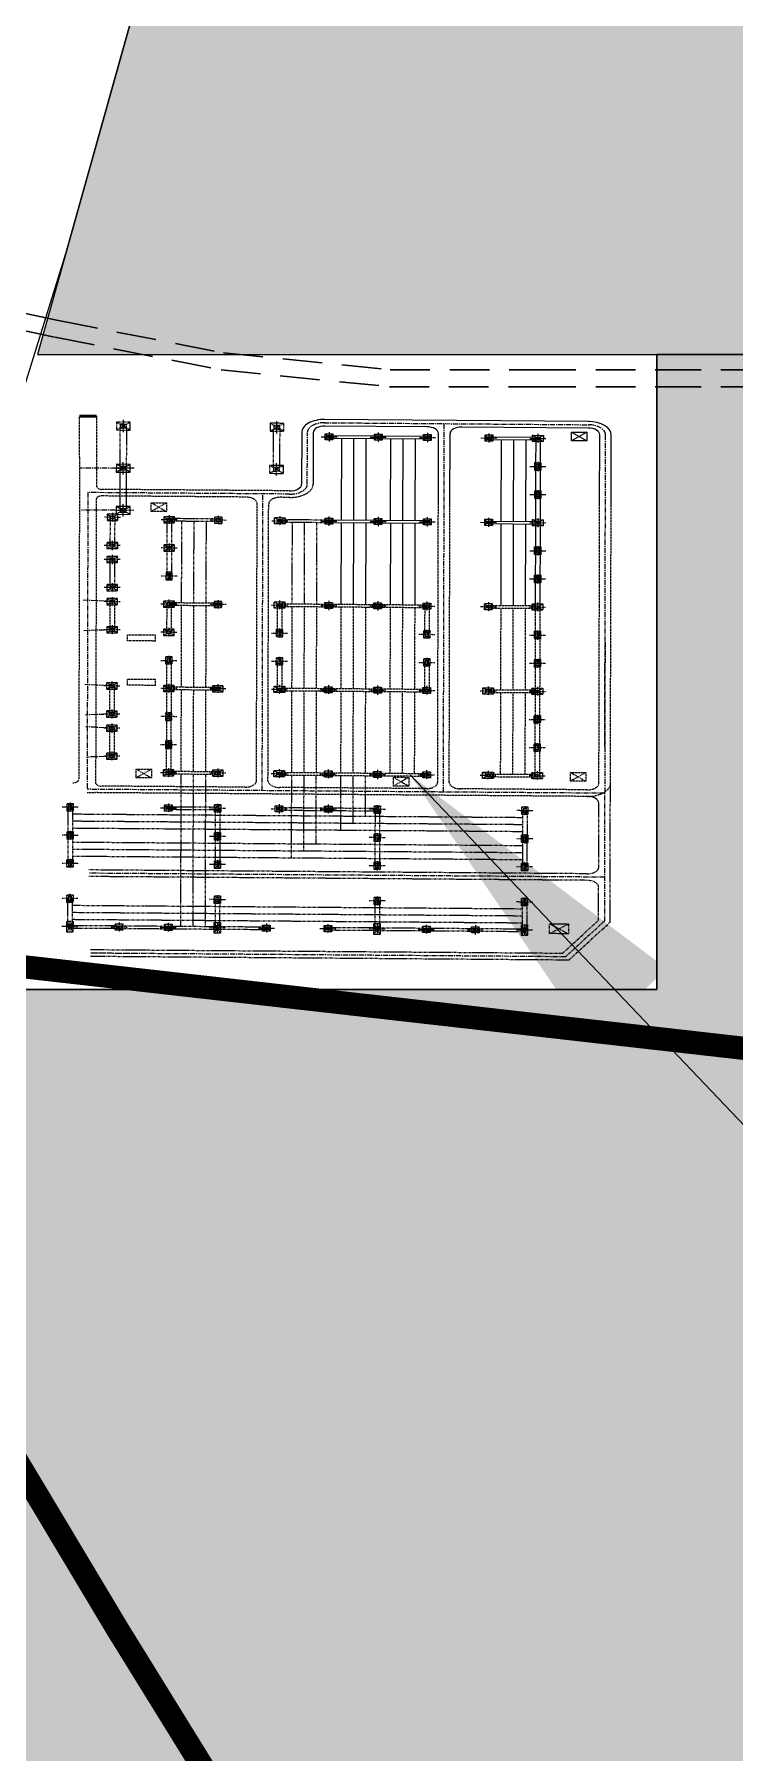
# Model space of a CAD drawing. Header units: feet. Extents: x 199174 to 214517, y 1645895 to 1656921.
# Drawn here: x 205926 to 206147, y 1652509 to 1653051 of the extents above; entities that cross this region are included whole.
import ezdxf

# ---------------------------------------------------------------- set-up
doc = ezdxf.new("R2010")
doc.units = ezdxf.units.FT
doc.header["$MEASUREMENT"] = 0
for name, pattern in [('CENTER', [2, 1.25, -0.25, 0.25, -0.25]), ('DASHED', [0.75, 0.5, -0.25]), ('DASHED2', [0.375, 0.25, -0.125]), ('HIDDEN', [0.375, 0.25, -0.125]), ('PHANTOM2', [1.25, 0.625, -0.125, 0.125, -0.125, 0.125, -0.125])]:
    doc.linetypes.add(name, pattern=pattern)
doc.layers.add('APSPCL LAND', color=7, linetype='Continuous', true_color=0xd7ecd5)
doc.layers.add('Plot 6 to 15', color=7, linetype='Continuous', true_color=0xffffdb)
for name, color, linetype in [('C-ANNO-MATC', 7, 'DASHED'), ('CART TRACK', 30, 'Continuous'), ('E-LAY-DIM', 7, 'Continuous'), ('E-LAY-ROAD', 7, 'Continuous'), ('ROAD', 7, 'Continuous'), ('VILLAGE BOUNDARY', 6, 'Continuous')]:
    doc.layers.add(name, color=color, linetype=linetype)
for name, color, linetype, lineweight in [('E-LAY-CNTRL', 1, 'CENTER', 0), ('E-LAY-EXIST', 8, 'HIDDEN', 0), ('PLOT BOUNDARY', 1, 'Continuous', 50), ('POLLING STATION', 8, 'Continuous', 50)]:
    doc.layers.add(name, color=color, linetype=linetype, lineweight=lineweight)
doc.styles.get("Standard").update_dxf_attribs({"font": 'arial.ttf'})
doc.dimstyles.get("Standard").update_dxf_attribs({"dimtxt": 0.18, "dimasz": 0.18, "dimexe": 0.18, "dimexo": 0.0625, "dimgap": 0.09, "dimtad": 0, "dimtih": 1, "dimtoh": 1, "dimdec": 4, "dimzin": 0, "dimdsep": 46, "dimtxsty": 'Standard', "dimcen": 0.09, "dimadec": 0, "dimazin": 0, "dimtfac": 1, "dimtdec": 4, "dimtofl": 0, "dimtmove": 0, "dimatfit": 3, "dimfxl": 1, "dimtolj": 1, "dimtzin": 0, "dimarcsym": 0})

# ---------------------------------------------------------------- blocks, each defined once
blk = doc.blocks.new('TWR_CTG_p')
for p, q in [((-750, 750), (-1750, 1250)), ((1750, 1250), (750, 750)), ((-750, -750), (-1750, -1250)), ((750, -750), (1750, -1250))]:
    blk.add_line(p, q)
for points in [[(-1750, -1250), (1750, -1250), (1750, 1250), (-1750, 1250)], [(-750, -750), (750, -750), (750, 750), (-750, 750)]]:
    blk.add_lwpolyline(points, close=True)
blk = doc.blocks.new('TWR_CTH_p')
for p, q in [((-750, 750), (-1750, 1250)), ((1750, 1250), (750, 750)), ((-750, -750), (-1750, -1250)), ((750, -750), (1750, -1250))]:
    blk.add_line(p, q)
for points in [[(-1750, -1250), (1750, -1250), (1750, 1250), (-1750, 1250)], [(-750, -750), (750, -750), (750, 750), (-750, 750)]]:
    blk.add_lwpolyline(points, close=True)
blk = doc.blocks.new('TWR_CC_p')
for p, q in [((-750, 750), (-1750, 1250)), ((1750, 1250), (750, 750)), ((-750, -750), (-1750, -1250)), ((750, -750), (1750, -1250))]:
    blk.add_line(p, q)
for points in [[(-1750, -1250), (1750, -1250), (1750, 1250), (-1750, 1250)], [(-750, -750), (750, -750), (750, 750), (-750, 750)]]:
    blk.add_lwpolyline(points, close=True)
blk = doc.blocks.new('TWR_CD_p')
for p, q in [((-750, 750), (-1750, 1750)), ((-100, 100), (-750, 750)), ((750, 750), (100, 100)), ((1750, 1750), (750, 750)), ((-1750, -1750), (-750, -750)), ((-100, -100), (-750, -750)), ((100, -100), (750, -750)), ((750, -750), (1750, -1750))]:
    blk.add_line(p, q)
for points in [[(-1750, -1750), (1750, -1750), (1750, 1750), (-1750, 1750)], [(-750, -750), (750, -750), (750, 750), (-750, 750)], [(-100, -100), (100, -100), (100, 100), (-100, 100)]]:
    blk.add_lwpolyline(points, close=True)
blk = doc.blocks.new('TWR_CTI_p')
for p, q in [((-750, 750), (-1750, 1750)), ((-100, 100), (-750, 750)), ((750, 750), (100, 100)), ((1750, 1750), (750, 750)), ((-1750, -1750), (-750, -750)), ((-100, -100), (-750, -750)), ((100, -100), (750, -750)), ((750, -750), (1750, -1750))]:
    blk.add_line(p, q)
for points in [[(-1750, -1750), (1750, -1750), (1750, 1750), (-1750, 1750)], [(-750, -750), (750, -750), (750, 750), (-750, 750)], [(-100, -100), (100, -100), (100, 100), (-100, 100)]]:
    blk.add_lwpolyline(points, close=True)
blk = doc.blocks.new('TWR_CTE_p')
for p, q in [((-750, 750), (-1750, 1750)), ((1750, 1750), (750, 750)), ((-1750, -1750), (-750, -750)), ((750, -750), (1750, -1750))]:
    blk.add_line(p, q)
for points in [[(-1750, -1750), (1750, -1750), (1750, 1750), (-1750, 1750)], [(-750, -750), (750, -750), (750, 750), (-750, 750)]]:
    blk.add_lwpolyline(points, close=True)
blk = doc.blocks.new('TWR_CTK_p')
for p, q in [((-750, 750), (-1750, 1750)), ((-100, 100), (-750, 750)), ((750, 750), (100, 100)), ((1750, 1750), (750, 750)), ((-1750, -1750), (-750, -750)), ((-100, -100), (-750, -750)), ((100, -100), (750, -750)), ((750, -750), (1750, -1750))]:
    blk.add_line(p, q)
for points in [[(-1750, -1750), (1750, -1750), (1750, 1750), (-1750, 1750)], [(-750, -750), (750, -750), (750, 750), (-750, 750)], [(-100, -100), (100, -100), (100, 100), (-100, 100)]]:
    blk.add_lwpolyline(points, close=True)
blk = doc.blocks.new('TWR_CTD_p')
for p, q in [((-750, 750), (-1750, 1250)), ((1750, 1250), (750, 750)), ((-750, -750), (-1750, -1250)), ((750, -750), (1750, -1250))]:
    blk.add_line(p, q)
for points in [[(-1750, -1250), (1750, -1250), (1750, 1250), (-1750, 1250)], [(-750, -750), (750, -750), (750, 750), (-750, 750)]]:
    blk.add_lwpolyline(points, close=True)
blk = doc.blocks.new('SS')
at = {"color": 8, "lineweight": -2}
blk.add_line((1.26, 98.45, 0.21), (1.31, 95.29, 0.21), dxfattribs=at)
at = {"layer": 'E-LAY-CNTRL', "color": 8}
for p, q in [((-100.9, 91.81), (-100.55, 96.68)), ((-96.29, 91.83), (-96.68, 96.75)), ((-87.07, 91.87), (-86.71, 96.93)), ((-68.64, 91.95), (-69.06, 97.23)), ((-59.42, 91.99), (-59.04, 97.41)), ((-29.46, 90.17), (-29.5, 97.92)), ((-23.56, 58.88, -0.11), (-23.73, 96.76, 0.06)), ((-15.7, 90.23), (-15.73, 98.16)), ((-174.36, 6.29, -0.2), (-174.76, 95.39, -0.06)), ((-148.12, -0.85), (-148.55, 95.85)), ((-120.61, -0.73), (-121.04, 96.33)), ((-110.11, 91.77), (-110.49, 96.51)), ((-120.89, 63.49), (-23.59, 63.93)), ((-20.31, 55.63, 0.06), (-3.27, 55.7, 0.06)), ((-0.04, 52.57, -0.07), (0.18, 2.9, -0.15)), ((-120.74, 29.51), (0.06, 30.05)), ((-71.04, -0.51), (-162.56, -0.91)), ((-105.24, -0.66), (-3.07, -0.21))]:
    blk.add_line(p, q, dxfattribs=at)
for points in [[(-23.73, 96.76), (-121.04, 96.33)], [(-174.72, 86.79), (-174.76, 95.39)], [(-174.72, 86.79), (-174.76, 95.39)]]:
    blk.add_lwpolyline(points, dxfattribs=at)
for centre, start, end in [((-20.3, 58.89, -0.11), 180.254, 270.254), ((-3.31, 52.43, -0.11), 0.254, 90.254), ((-3.09, 3.06), 270.254, 0.254)]:
    blk.add_arc(centre, 3.27, start, end, dxfattribs=at)
at = {"layer": 'E-LAY-DIM', "color": 8}
for p, q in [((-2.26, 3.32, -0.02), (-5.15, 6.19, -0.02)), ((-2.27, 6.2, -0.02), (-5.14, 3.31, -0.02))]:
    blk.add_line(p, q, dxfattribs=at)
at = {"layer": 'E-LAY-DIM', "color": 8, "elevation": -0.02}
blk.add_lwpolyline([(-2.27, 6.2), (-2.26, 3.32), (-5.14, 3.31), (-5.15, 6.19)], close=True, dxfattribs=at)
at = {"layer": 'E-LAY-EXIST', "color": 8, "linetype": 'PHANTOM2'}
for p, q in [((-166.13, 97.8), (-166.14, 100.79)), ((-156.91, 97.84), (-156.93, 100.83)), ((-145.39, 97.89), (-145.41, 100.88)), ((-136.19, 99.86), (-145.4, 99.82)), ((-136.18, 97.93), (-136.19, 100.92)), ((-126.97, 99.9), (-136.19, 99.86)), ((-126.96, 97.97), (-126.98, 100.97)), ((-164.64, 99.3), (-167.63, 99.29)), ((-166.57, 99.29), (-166.53, 90.08)), ((-166.08, 99.24), (-166.19, 99.35)), ((-166.08, 99.35), (-166.19, 99.24)), ((-156.92, 99.77), (-166.14, 99.73)), ((-156.92, 98.9), (-166.13, 98.86)), ((-165.7, 99.3), (-165.66, 90.08)), ((-163.46, 14.49), (-163.83, 98.87)), ((-161.15, 14.5), (-161.53, 98.88)), ((-158.85, 14.51), (-159.22, 98.89)), ((-155.42, 99.34), (-158.42, 99.33)), ((-143.9, 99.39), (-146.9, 99.38)), ((-136.18, 99), (-145.4, 98.95)), ((-142.72, 14.58), (-143.09, 98.96)), ((-140.42, 14.59), (-140.79, 98.98)), ((-138.11, 14.6), (-138.49, 98.99)), ((-134.69, 99.43), (-137.68, 99.42)), ((-126.97, 99.04), (-136.18, 99)), ((-133.5, 14.62), (-133.88, 99.01)), ((-131.2, 14.63), (-131.57, 99.02)), ((-128.9, 14.64), (-129.27, 99.03)), ((-125.47, 99.48), (-128.47, 99.46)), ((-175.44, 5.69, -0.2), (-175.84, 95.37, -0.07)), ((-173.28, 6.9, -0.2), (-173.68, 95.41, -0.07)), ((-149.22, 2.41, -0.21), (-149.63, 95.83, -0.07)), ((-147.06, 2.42, -0.21), (-147.47, 95.87, -0.07)), ((-54.81, 90.52), (-54.82, 93.51)), ((-45.59, 90.56), (-45.61, 93.55)), ((-40.99, 90.58), (-41, 93.57)), ((-31.77, 90.62), (-31.78, 93.61)), ((-166.1, 91.58), (-166.09, 88.58)), ((-53.32, 92.02), (-56.31, 92.01)), ((-45.6, 92.49), (-54.82, 92.44)), ((-45.6, 91.62), (-54.81, 91.58)), ((-44.1, 92.06), (-47.1, 92.05)), ((-31.78, 92.55), (-40.99, 92.51)), ((-31.77, 91.68), (-40.99, 91.64)), ((-30.28, 92.12), (-33.27, 92.11)), ((-164.6, 90.09), (-167.59, 90.07)), ((-166.53, 90.08), (-166.49, 80.86)), ((-165.66, 90.08), (-165.62, 80.86)), ((-164.56, 80.87), (-167.55, 80.86)), ((-166.49, 80.86), (-166.45, 71.65)), ((-166.06, 82.36), (-166.05, 79.37)), ((-165.62, 80.86), (-165.58, 71.65)), ((-125.39, 81.04), (-128.38, 81.03)), ((-127.32, 81.03), (-127.28, 71.82)), ((-126.89, 82.53), (-126.88, 79.54)), ((-126.45, 81.04), (-126.41, 71.82)), ((-49.36, 81.38), (-52.35, 81.37)), ((-50.85, 79.88), (-50.86, 82.87)), ((-41.64, 81.85), (-50.86, 81.81)), ((-41.64, 80.98), (-50.85, 80.94)), ((-40.14, 81.42), (-43.14, 81.41)), ((-41.63, 79.92), (-41.65, 82.91)), ((-32.43, 81.89), (-41.64, 81.85)), ((-32.42, 81.02), (-41.64, 80.98)), ((-30.93, 81.46), (-33.92, 81.45)), ((-32.81, 72.24), (-32.86, 81.45)), ((-32.42, 79.96), (-32.43, 82.95)), ((-31.95, 72.24), (-31.99, 81.46)), ((-115.79, 78.78), (-165.61, 78.56)), ((-32.85, 79.15), (-59.63, 79.03)), ((-115.78, 76.48), (-165.6, 76.26)), ((-115.77, 74.17), (-165.59, 73.95)), ((-32.84, 76.85), (-59.62, 76.73)), ((-32.83, 74.54), (-59.61, 74.42)), ((-164.52, 71.65), (-167.51, 71.64)), ((-166.45, 71.65), (-166.4, 62.43)), ((-165.96, 71.59), (-166.07, 71.7)), ((-165.96, 71.7), (-166.07, 71.59)), ((-166.01, 70.15), (-166.02, 73.14)), ((-156.8, 72.12), (-166.02, 72.08)), ((-156.8, 71.26), (-166.01, 71.22)), ((-165.58, 71.65), (-165.54, 62.43)), ((-155.3, 71.69), (-158.29, 71.68)), ((-156.79, 70.19), (-156.8, 73.18)), ((-143.78, 71.75), (-146.77, 71.73)), ((-145.27, 70.24), (-145.28, 73.24)), ((-136.06, 72.21), (-145.28, 72.17)), ((-136.06, 71.35), (-145.28, 71.31)), ((-134.56, 71.79), (-137.56, 71.77)), ((-136.06, 70.28), (-136.07, 73.28)), ((-126.85, 72.25), (-136.06, 72.21)), ((-126.84, 71.39), (-136.06, 71.35)), ((-125.35, 71.83), (-128.34, 71.81)), ((-126.84, 70.32), (-126.85, 73.32)), ((-30.89, 72.25), (-33.88, 72.23)), ((-32.38, 70.74), (-32.39, 73.74)), ((-164.48, 62.44), (-167.47, 62.42)), ((-165.98, 63.93), (-165.97, 60.93)), ((-126.8, 61.8), (-126.79, 58.8)), ((-32.34, 62.22), (-32.33, 59.22)), ((-115.7, 58.05), (-142.91, 57.93)), ((-125.3, 60.31), (-128.29, 60.29)), ((-127.23, 60.3), (-127.19, 51.08)), ((-126.36, 60.3), (-126.32, 51.09)), ((-32.75, 58.41), (-59.54, 58.29)), ((-30.83, 60.73), (-33.83, 60.71)), ((-32.76, 60.72), (-32.72, 51.5)), ((-31.9, 60.72), (-31.86, 51.51)), ((-115.69, 55.74), (-140.6, 55.63)), ((-32.74, 56.11), (-59.53, 55.99)), ((-165.93, 52.41), (-165.91, 49.41)), ((-115.68, 53.44), (-138.28, 53.34)), ((-126.76, 52.58), (-126.75, 49.59)), ((-32.73, 53.81), (-59.52, 53.69)), ((-164.42, 50.92), (-167.42, 50.9)), ((-166.35, 50.91), (-166.31, 41.69)), ((-165.49, 50.91), (-165.45, 41.7)), ((-115.66, 48.83), (-133.66, 48.75)), ((-125.26, 51.09), (-128.25, 51.08)), ((-127.19, 51.08), (-127.15, 41.87)), ((-126.32, 51.09), (-126.28, 41.87)), ((-115.65, 46.53), (-131.34, 46.46)), ((-165.87, 40.2), (-165.89, 43.19)), ((-156.67, 42.17), (-165.88, 42.13)), ((-156.66, 40.24), (-156.67, 43.23)), ((-145.14, 40.29), (-145.15, 43.28)), ((-135.93, 42.26), (-145.15, 42.22)), ((-135.92, 40.33), (-135.94, 43.33)), ((-126.72, 42.3), (-135.93, 42.26)), ((-115.64, 44.22), (-129.03, 44.16)), ((-125.22, 41.88), (-128.21, 41.86)), ((-126.71, 40.37), (-126.72, 43.37)), ((-164.38, 41.7), (-167.38, 41.69)), ((-166.31, 41.69), (-166.27, 32.48)), ((-165.82, 41.64), (-165.94, 41.75)), ((-165.82, 41.75), (-165.94, 41.64)), ((-156.66, 41.3), (-165.88, 41.26)), ((-165.45, 41.7), (-165.41, 32.48)), ((-155.17, 41.74), (-158.16, 41.73)), ((-143.65, 41.79), (-146.64, 41.78)), ((-135.93, 41.4), (-145.14, 41.36)), ((-134.43, 41.83), (-137.43, 41.82)), ((-126.71, 41.44), (-135.93, 41.4)), ((-164.34, 32.49), (-167.34, 32.47)), ((-166.27, 32.48), (-166.23, 23.26)), ((-165.85, 33.98), (-165.83, 30.98)), ((-165.41, 32.48), (-165.37, 23.27)), ((-164.3, 23.27), (-167.3, 23.26)), ((-166.23, 23.26), (-166.19, 14.05)), ((-165.81, 24.76), (-165.79, 21.77)), ((-165.37, 23.27), (-165.33, 14.05)), ((-164.26, 14.05), (-167.26, 14.04)), ((-165.7, 14.11), (-165.82, 13.99)), ((-165.7, 13.99), (-165.82, 14.1)), ((-165.75, 12.55), (-165.76, 15.54)), ((-156.54, 14.52), (-165.76, 14.48)), ((-156.54, 13.66), (-165.76, 13.62)), ((-155.05, 14.1), (-158.04, 14.08)), ((-156.54, 12.59), (-156.55, 15.59)), ((-143.53, 14.15), (-146.52, 14.13)), ((-145.02, 12.64), (-145.03, 15.64)), ((-135.81, 14.61), (-145.02, 14.57)), ((-135.8, 13.75), (-145.02, 13.71)), ((-134.31, 14.19), (-137.3, 14.17)), ((-135.8, 12.68), (-135.81, 15.68)), ((-126.59, 14.65), (-135.81, 14.61)), ((-126.59, 13.79), (-135.8, 13.75)), ((-125.09, 14.23), (-128.09, 14.21)), ((-126.58, 12.72), (-126.6, 15.72)), ((-173.28, 6.9, 0.1), (-162.26, 0.17, 0.08)), ((-166.81, 9.35), (-163.59, 5.81)), ((-163.6, 9.36), (-166.79, 5.79)), ((-175.44, 5.69, 0.18), (-162.86, -1.99, 0.16)), ((-162.56, -0.91), (-174.36, 6.29)), ((-162.26, 0.17, 0.09), (-151.37, 0.22, 0.08)), ((-144.89, 0.24, 0.07), (-123.85, 0.34, 0.05)), ((-162.86, -1.99, 0.17), (-117.66, -1.78, 0.11))]:
    blk.add_line(p, q, dxfattribs=at)
at = {"layer": 'E-LAY-EXIST', "color": 8}
for p, q in [((-12.15, 98.39, 0.04), (-117.88, 97.92, 0.04)), ((-12.15, 98.39, 0.04), (1.26, 98.45, 0.04)), ((-122.12, 96.31, 0.04), (-122.11, 94.74, 0.04)), ((-121.7, 2.54, -0.21), (-122.11, 94.74, -0.21)), ((-119.83, 66.77, 0.04), (-119.94, 93.67, -0.21)), ((-25.89, 95.16, 0.45), (-118.87, 94.75, 0.03)), ((-68.63, 90.45), (-68.65, 93.45)), ((-59.42, 90.49), (-59.43, 93.49)), ((-24.68, 67.08, -0.09), (-24.8, 94.09, 0.02)), ((-22.48, 58.89, -0.02), (-22.64, 94.1, 0.03)), ((-11.82, 95.23, 0.52), (-21.57, 95.18, 0.47)), ((1.31, 95.29, -0.09), (-12.13, 95.23, -0.15)), ((-108.61, 91.77), (-111.61, 91.76)), ((-110.11, 90.27), (-110.12, 93.26)), ((-100.9, 92.24), (-110.11, 92.2)), ((-100.89, 91.38), (-110.11, 91.34)), ((-99.4, 91.81), (-102.39, 91.8)), ((-100.89, 90.31), (-100.9, 93.3)), ((-94.79, 91.83), (-97.78, 91.82)), ((-96.28, 90.33), (-96.29, 93.33)), ((-87.07, 92.3), (-96.29, 92.26)), ((-87.07, 91.44), (-96.29, 91.4)), ((-85.57, 91.88), (-88.57, 91.86)), ((-87.07, 90.37), (-87.08, 93.37)), ((-67.14, 91.96), (-70.14, 91.94)), ((-59.43, 92.42), (-68.64, 92.38)), ((-59.42, 91.56), (-68.64, 91.52)), ((-57.93, 92), (-60.92, 91.99)), ((-39.5, 92.08), (-42.49, 92.07)), ((-114.23, 84.29), (-117.12, 87.16)), ((-114.24, 87.17), (-117.11, 84.28)), ((-26.84, 81.98, -0.02), (-29.73, 84.85, -0.02)), ((-26.85, 84.86, -0.02), (-29.72, 81.97, -0.02)), ((-113.87, 81.09), (-116.86, 81.08)), ((-115.76, 71.87), (-115.8, 81.09)), ((-115.36, 79.59), (-115.37, 82.58)), ((-106.15, 81.56), (-115.37, 81.52)), ((-106.15, 80.7), (-115.36, 80.66)), ((-114.89, 71.87), (-114.93, 81.09)), ((-104.65, 81.14), (-107.65, 81.12)), ((-106.14, 79.63), (-106.16, 82.63)), ((-96.94, 81.6), (-106.15, 81.56)), ((-96.93, 80.74), (-106.15, 80.7)), ((-95.44, 81.18), (-98.43, 81.16)), ((-96.93, 79.67), (-96.94, 82.67)), ((-87.72, 81.64), (-96.94, 81.6)), ((-87.72, 80.78), (-96.93, 80.74)), ((-86.22, 81.22), (-89.22, 81.2)), ((-88.11, 71.99), (-88.15, 81.21)), ((-87.71, 79.71), (-87.73, 82.71)), ((-78.51, 81.68), (-87.72, 81.64)), ((-78.5, 80.82), (-87.72, 80.78)), ((-87.25, 72), (-87.29, 81.21)), ((-77.01, 81.26), (-80, 81.24)), ((-78.51, 82.75), (-78.5, 79.75)), ((-67.79, 81.3), (-70.78, 81.29)), ((-69.28, 79.79), (-69.29, 82.79)), ((-60.07, 81.76), (-69.29, 81.72)), ((-60.07, 80.9), (-69.29, 80.86)), ((-58.57, 81.34), (-61.57, 81.33)), ((-60.46, 72.11), (-60.5, 81.33)), ((-60.06, 79.84), (-60.08, 82.83)), ((-59.6, 72.12), (-59.64, 81.33)), ((-88.14, 78.9), (-114.92, 78.79)), ((-60.49, 79.03), (-87.28, 78.91)), ((-88.13, 76.6), (-114.91, 76.48)), ((-88.12, 74.3), (-114.9, 74.18)), ((-60.48, 76.72), (-87.27, 76.6)), ((-60.47, 74.42), (-87.26, 74.3)), ((-113.83, 71.88), (-116.82, 71.87)), ((-115.32, 70.37), (-115.33, 73.37)), ((-86.18, 72), (-89.18, 71.99)), ((-87.67, 70.5), (-87.68, 73.49)), ((-58.53, 72.12), (-61.53, 72.11)), ((-60.02, 70.62), (-60.04, 73.61)), ((-117.73, 64.59, 0.09), (-26.86, 64.99, -0.16)), ((-117.62, 62.43, 0.04), (-26.82, 62.83, -0.05)), ((-115.28, 61.85), (-115.27, 58.85)), ((-87.63, 61.97), (-87.62, 58.98)), ((-78.42, 62.01), (-78.4, 59.02)), ((-69.2, 62.05), (-69.19, 59.06)), ((-59.99, 62.09), (-59.97, 59.1)), ((-119.67, 32.79, 0.04), (-119.8, 60.23, 0.04)), ((-113.78, 60.36), (-116.77, 60.35)), ((-115.71, 60.35), (-115.67, 51.13)), ((-114.84, 60.35), (-114.8, 51.14)), ((-88.05, 58.17), (-114.83, 58.05)), ((-86.13, 60.48), (-89.12, 60.47)), ((-88.06, 60.47), (-88.02, 51.26)), ((-78.41, 60.95), (-87.63, 60.91)), ((-78.41, 60.08), (-87.63, 60.04)), ((-87.2, 60.48), (-87.15, 51.26)), ((-60.4, 58.29), (-87.18, 58.17)), ((-76.91, 60.52), (-79.91, 60.51)), ((-67.7, 60.56), (-70.69, 60.55)), ((-59.98, 61.03), (-69.2, 60.99)), ((-59.98, 60.16), (-69.19, 60.12)), ((-58.48, 60.6), (-61.48, 60.59)), ((-60.41, 60.6), (-60.37, 51.38)), ((-59.55, 60.6), (-59.51, 51.38)), ((-24.64, 58.87, -0.11), (-24.65, 60.69, -0.11)), ((-88.04, 55.86), (-114.82, 55.75)), ((-60.39, 55.99), (-87.17, 55.87)), ((-115.24, 52.63), (-115.23, 49.64)), ((-88.03, 53.56), (-114.81, 53.44)), ((-87.59, 52.76), (-87.58, 49.76)), ((-60.38, 53.68), (-87.16, 53.56)), ((-59.95, 52.88), (-59.93, 49.88)), ((-113.74, 51.14), (-116.73, 51.13)), ((-115.67, 51.13), (-115.63, 41.92)), ((-114.8, 51.14), (-114.76, 41.92)), ((-88.01, 48.95), (-114.79, 48.83)), ((-86.09, 51.27), (-89.08, 51.25)), ((-88.02, 51.26), (-87.98, 42.04)), ((-87.15, 51.26), (-87.11, 42.04)), ((-60.36, 49.08), (-87.14, 48.96)), ((-58.44, 51.39), (-61.44, 51.37)), ((-60.37, 51.38), (-60.33, 42.16)), ((-59.51, 51.38), (-59.47, 42.17)), ((-88, 46.65), (-114.78, 46.53)), ((-60.35, 46.77), (-87.13, 46.65)), ((-113.7, 41.93), (-116.69, 41.91)), ((-115.63, 41.92), (-115.58, 32.7)), ((-115.2, 43.42), (-115.19, 40.42)), ((-87.99, 44.34), (-114.77, 44.23)), ((-114.76, 41.92), (-114.72, 32.71)), ((-86.05, 42.05), (-89.04, 42.04)), ((-87.98, 42.04), (-87.94, 32.82)), ((-87.55, 43.54), (-87.54, 40.55)), ((-60.34, 44.47), (-87.12, 44.35)), ((-87.11, 42.04), (-87.07, 32.83)), ((-58.4, 42.17), (-61.39, 42.16)), ((-60.33, 42.16), (-60.29, 32.95)), ((-59.9, 43.66), (-59.89, 40.67)), ((-59.47, 42.17), (-59.42, 32.95)), ((-116.05, 36.03), (-118.94, 38.89)), ((-116.06, 38.91), (-118.93, 36.01)), ((-87.97, 39.74), (-114.75, 39.62)), ((-60.32, 39.86), (-87.1, 39.74)), ((-87.96, 37.43), (-114.74, 37.31)), ((-60.31, 37.56), (-87.09, 37.44)), ((-113.66, 32.71), (-116.65, 32.7)), ((-115.16, 34.2), (-115.15, 31.21)), ((-87.95, 35.13), (-114.73, 35.01)), ((-86.01, 32.83), (-89, 32.82)), ((-87.51, 34.32), (-87.5, 31.33)), ((-78.29, 33.3), (-87.51, 33.26)), ((-78.29, 32.44), (-87.5, 32.39)), ((-60.3, 35.25), (-87.08, 35.13)), ((-76.79, 32.87), (-79.79, 32.86)), ((-78.3, 34.36), (-78.28, 31.37)), ((-67.58, 32.92), (-70.57, 32.9)), ((-69.08, 34.41), (-69.07, 31.41)), ((-59.86, 33.38), (-69.07, 33.34)), ((-59.85, 32.52), (-69.07, 32.48)), ((-58.36, 32.96), (-61.35, 32.94)), ((-59.86, 34.45), (-59.85, 31.45)), ((-4.57, 34.69), (-4.55, 31.7)), ((-117.48, 30.61, 0.04), (-26.71, 31.01, -0.16)), ((-119.54, 2.55, -0.21), (-119.63, 26.52, 0.04)), ((-117.64, 28.44, 0.04), (-26.7, 28.85, -0.16)), ((-115.11, 22.68), (-115.09, 19.69)), ((-87.46, 22.8), (-87.45, 19.81)), ((-59.81, 22.93), (-59.8, 19.93)), ((-113.6, 21.19), (-116.6, 21.18)), ((-115.53, 21.18), (-115.49, 11.97)), ((-114.67, 21.19), (-114.63, 11.97)), ((-85.96, 21.31), (-88.95, 21.3)), ((-87.89, 21.3), (-87.84, 12.09)), ((-87.02, 21.31), (-86.98, 12.09)), ((-58.31, 21.44), (-61.3, 21.42)), ((-60.24, 21.43), (-60.2, 12.21)), ((-59.37, 21.43), (-59.33, 12.22)), ((-87.88, 19), (-114.66, 18.88)), ((-87.87, 16.7), (-114.65, 16.58)), ((-60.23, 19.12), (-87.01, 19)), ((-60.22, 16.82), (-87, 16.7)), ((-115.07, 13.47), (-115.05, 10.47)), ((-87.85, 14.39), (-114.64, 14.27)), ((-105.85, 13.51), (-105.84, 10.51)), ((-96.64, 13.55), (-96.62, 10.55)), ((-87.42, 13.59), (-87.41, 10.59)), ((-60.21, 14.52), (-86.99, 14.4)), ((-78.2, 13.63), (-78.19, 10.63)), ((-68.99, 13.67), (-68.97, 10.68)), ((-59.77, 13.71), (-59.76, 10.72)), ((-113.56, 11.97), (-116.56, 11.96)), ((-105.85, 12.44), (-115.06, 12.4)), ((-105.84, 11.58), (-115.06, 11.54)), ((-104.35, 12.02), (-107.34, 12)), ((-96.63, 12.48), (-105.85, 12.44)), ((-96.63, 11.62), (-105.84, 11.58)), ((-95.13, 12.06), (-98.13, 12.04)), ((-87.41, 12.52), (-96.63, 12.48)), ((-87.41, 11.66), (-96.63, 11.62)), ((-85.92, 12.1), (-88.91, 12.08)), ((-78.2, 12.56), (-87.41, 12.52)), ((-78.19, 11.7), (-87.41, 11.66)), ((-76.7, 12.14), (-79.69, 12.13)), ((-68.98, 12.6), (-78.2, 12.56)), ((-68.98, 11.74), (-78.19, 11.7)), ((-67.48, 12.18), (-70.48, 12.17)), ((-59.77, 12.65), (-68.98, 12.6)), ((-59.76, 11.78), (-68.98, 11.74)), ((-58.27, 12.22), (-61.26, 12.21)), ((-113.87, 2.83), (-116.76, 5.7)), ((-113.88, 5.71), (-116.75, 2.82)), ((-117.37, 0.37, 0.04), (-26.58, 0.77)), ((-117.66, -1.78, 0.11), (-26.57, -1.39))]:
    blk.add_line(p, q, dxfattribs=at)
for points in [[(-29.41, 90.17), (-29.52, 90.17), (-29.52, 90.05), (-29.41, 90.05)], [(-114.24, 87.17), (-114.23, 84.29), (-117.11, 84.28), (-117.12, 87.16)], [(-84.76, 88.98), (-84.73, 83.79), (-86.75, 83.79), (-86.77, 88.97)], [(-70.2, 89.04), (-70.18, 83.86), (-72.19, 83.85), (-72.22, 89.03)], [(-1.63, 61.49), (-1.75, 61.49), (-1.75, 61.37), (-1.63, 61.37)], [(-116.06, 38.91), (-116.05, 36.03), (-118.93, 36.01), (-118.94, 38.89)], [(-113.88, 5.71), (-113.87, 2.83), (-116.75, 2.82), (-116.76, 5.7)]]:
    blk.add_lwpolyline(points, close=True, dxfattribs=at)
at = {"layer": 'E-LAY-EXIST', "color": 8, "linetype": 'PHANTOM2'}
for points in [[(-2.39, 90.8), (-2.39, 89.65), (-15.06, 89.6), (-15.07, 90.75)], [(-0.53, 91.53), (-3.12, 91.52), (-3.11, 88.93), (-0.51, 88.94)], [(-1.24, 90.81), (-2.39, 90.8), (-2.39, 89.65), (-1.24, 89.66)], [(-1.76, 90.29), (-1.87, 90.29), (-1.87, 90.17), (-1.76, 90.17)], [(-2.27, 62.06), (-2.26, 60.91), (-14.93, 60.85), (-14.94, 62.01)], [(-0.4, 62.73), (-2.99, 62.72), (-2.98, 60.13), (-0.39, 60.14)], [(-1.11, 62.01), (-2.27, 62), (-2.26, 60.85), (-1.11, 60.86)], [(-163.6, 9.36), (-163.59, 5.81), (-166.79, 5.79), (-166.81, 9.35)]]:
    blk.add_lwpolyline(points, close=True, dxfattribs=at)
for points in [[(-3.84, 90.22), (0.21, 90.24)], [(-0.51, 88.94), (-3.12, 91.52)], [(-3.11, 88.93), (-0.53, 91.53)], [(-3.72, 61.42), (0.34, 61.44)], [(-0.39, 60.14), (-2.99, 62.72)], [(-2.98, 60.13), (-0.4, 62.73)]]:
    blk.add_lwpolyline(points, dxfattribs=at)
at = {"layer": 'E-LAY-EXIST', "color": 8}
for points, elevation in [([(-26.85, 84.86), (-26.84, 81.98), (-29.72, 81.97), (-29.73, 84.85)], -0.02), ([(-15.45, 61.49), (-15.57, 61.49), (-15.57, 61.37), (-15.45, 61.37)], -0.21)]:
    blk.add_lwpolyline(points, close=True, dxfattribs=dict(at, elevation=elevation))
at = {"layer": 'E-LAY-EXIST', "color": 8, "linetype": 'PHANTOM2', "elevation": -0.21}
for points in [[(-17.54, 61.42), (-13.48, 61.44)], [(-14.21, 60.14), (-16.81, 62.72)], [(-16.8, 60.13), (-14.22, 62.73)]]:
    blk.add_lwpolyline(points, dxfattribs=at)
for points in [[(-14.22, 62.73), (-16.81, 62.72), (-16.8, 60.13), (-14.21, 60.14)], [(-14.94, 62.01), (-16.09, 62), (-16.09, 60.85), (-14.93, 60.85)]]:
    blk.add_lwpolyline(points, close=True, dxfattribs=at)
at = {"layer": 'E-LAY-EXIST', "color": 8}
for centre, radius, start, end in [((-117.88, 99, 0.04), 1.08, 180.254, 270.254), ((-118.86, 93.67, 0.04), 1.08, 90.254, 180.254), ((-25.88, 94.08, 0.04), 1.08, 0.254, 90.254), ((-21.56, 94.1, 0.04), 1.08, 90.254, 180.254), ((-117.64, 66.78, 0.04), 2.19, 180.254, 270.254), ((-26.87, 67.18, -0.16), 2.19, 270.254, 0.254), ((-117.61, 60.24, 0.04), 2.19, 90.254, 180.254), ((-26.84, 60.64, -0.16), 2.19, 0.254, 90.254), ((-20.3, 58.89, -0.11), 4.35, 180.254, 270.254), ((-117.49, 32.79, 0.04), 2.19, 180.254, 270.254), ((-117.46, 26.26, 0.04), 2.19, 90.254, 180.254), ((-117.35, 2.55, -0.21), 4.35, 180.254, 270.254), ((-117.35, 2.55, -0.21), 2.19, 180.254, 270.254)]:
    blk.add_arc(centre, radius, start, end, dxfattribs=at)
at = {"layer": 'E-LAY-EXIST', "color": 8, "linetype": 'PHANTOM2'}
for centre, start, end in [((-151.41, 2.4, -0.21), 270.254, 0.254), ((-144.87, 2.43, -0.21), 180.254, 270.254)]:
    blk.add_arc(centre, 2.19, start, end, dxfattribs=at)
at = {"layer": 'E-LAY-ROAD', "color": 8, "ltscale": 2500}
for p, q in [((-3.33, 56.78, -0.11), (-20.29, 56.71, -0.11)), ((-32.3, 53), (-32.28, 50.01)), ((-3.32, 54.62, -0.11), (-20.28, 54.55, -0.11)), ((-3.15, 51.63), (-6.14, 51.62)), ((-5.08, 51.62), (-5.03, 42.41)), ((-4.65, 53.12), (-4.64, 50.13)), ((-4.21, 51.63), (-4.17, 42.41)), ((-1.03, 33.31, -0.2), (-1.12, 52.44, -0.11)), ((-32.71, 49.2), (-59.5, 49.08)), ((-30.79, 51.51), (-33.79, 51.5)), ((-32.72, 51.5), (-32.68, 42.29)), ((-31.86, 51.51), (-31.82, 42.29)), ((-5.06, 49.32), (-31.85, 49.2)), ((-32.7, 46.89), (-59.49, 46.78)), ((-5.05, 47.02), (-31.84, 46.9)), ((-32.69, 44.59), (-59.48, 44.47)), ((-30.75, 42.29), (-33.75, 42.28)), ((-32.68, 42.29), (-32.64, 33.07)), ((-32.26, 43.78), (-32.24, 40.79)), ((-5.04, 44.71), (-31.83, 44.59)), ((-31.82, 42.29), (-31.78, 33.07)), ((-3.11, 42.42), (-6.1, 42.4)), ((-5.03, 42.41), (-4.99, 33.19)), ((-4.61, 43.91), (-4.6, 40.91)), ((-4.17, 42.41), (-4.13, 33.2)), ((-32.67, 39.98), (-59.46, 39.86)), ((-5.02, 40.1), (-31.81, 39.99)), ((-32.66, 37.68), (-59.45, 37.56)), ((-5.01, 37.8), (-31.8, 37.68)), ((-5, 35.5), (-31.79, 35.38)), ((-32.65, 35.37), (-59.44, 35.26)), ((-30.71, 33.08), (-33.71, 33.07)), ((-32.22, 34.57), (-32.2, 31.57)), ((-3.06, 33.2), (-6.06, 33.19)), ((-26.71, 31.01, -0.16), (-3.21, 31.11, -0.16)), ((-26.7, 28.85, -0.16), (-3.2, 28.95, -0.16)), ((-0.9, 2.95, -0.34), (-1.01, 26.77, -0.23)), ((-32.16, 23.05), (-32.15, 20.05)), ((-4.52, 23.17), (-4.5, 20.18)), ((-30.66, 21.56), (-33.66, 21.55)), ((-32.59, 21.55), (-32.55, 12.33)), ((-31.73, 21.55), (-31.69, 12.34)), ((-4.93, 19.37), (-31.72, 19.25)), ((-3.01, 21.68), (-6.01, 21.67)), ((-4.94, 21.67), (-4.9, 12.46)), ((-4.08, 21.68), (-4.04, 12.46)), ((-32.58, 19.25), (-59.36, 19.13)), ((-32.57, 16.94), (-59.35, 16.82)), ((-4.92, 17.06), (-31.71, 16.95)), ((-32.56, 14.64), (-59.34, 14.52)), ((-50.56, 13.75), (-50.54, 10.76)), ((-41.34, 13.79), (-41.33, 10.8)), ((-32.12, 13.83), (-32.11, 10.84)), ((-4.91, 14.76), (-31.7, 14.64)), ((-22.91, 13.87), (-22.89, 10.88)), ((-13.69, 13.91), (-13.68, 10.92)), ((-4.47, 12.89), (-13.69, 12.85)), ((-4.48, 13.96), (-4.46, 10.96)), ((-50.55, 12.69), (-59.77, 12.65)), ((-50.55, 11.82), (-59.76, 11.78)), ((-49.05, 12.26), (-52.05, 12.25)), ((-41.34, 12.73), (-50.55, 12.69)), ((-41.33, 11.86), (-50.55, 11.82)), ((-39.84, 12.3), (-42.83, 12.29)), ((-32.12, 12.77), (-41.34, 12.73)), ((-32.12, 11.9), (-41.33, 11.86)), ((-30.62, 12.34), (-33.61, 12.33)), ((-22.9, 12.81), (-32.12, 12.77)), ((-22.9, 11.94), (-32.12, 11.9)), ((-21.4, 12.38), (-24.4, 12.37)), ((-13.69, 12.85), (-22.9, 12.81)), ((-13.69, 12.85), (-22.9, 12.81)), ((-13.68, 11.99), (-22.9, 11.94)), ((-13.68, 11.99), (-22.9, 11.94)), ((-12.19, 12.42), (-15.18, 12.41)), ((-4.47, 12.03), (-13.68, 11.99)), ((-2.97, 12.47), (-5.97, 12.45)), ((-26.58, 0.77), (-3.08, 0.87)), ((-26.57, -1.39), (-3.07, -1.29))]:
    blk.add_line(p, q, dxfattribs=at)
at = {"layer": 'E-LAY-ROAD', "color": 8}
blk.add_line((1.26, 2.88, -0.09), (1.04, 52.64, -0.03), dxfattribs=at)
at = {"layer": 'E-LAY-ROAD', "color": 8, "ltscale": 2500}
for points in [[(-28.17, 91.41), (-30.77, 91.4), (-30.75, 88.81), (-28.16, 88.82)], [(-28.89, 90.69), (-30.04, 90.68), (-30.04, 89.53), (-28.89, 89.54)], [(-16.22, 90.74), (-16.21, 89.59), (-28.89, 89.54), (-28.89, 90.69)], [(-14.35, 91.47), (-16.94, 91.46), (-16.93, 88.87), (-14.34, 88.88)], [(-15.07, 90.75), (-16.22, 90.74), (-16.21, 89.59), (-15.06, 89.6)], [(-15.58, 90.23), (-15.7, 90.23), (-15.7, 90.11), (-15.58, 90.11)]]:
    blk.add_lwpolyline(points, close=True, dxfattribs=at)
for points in [[(-28.16, 88.82), (-30.77, 91.4)], [(-30.75, 88.81), (-28.17, 91.41)], [(-29.45, 88.08), (-29.47, 92.14)], [(-17.67, 90.16), (-13.61, 90.18)], [(-14.34, 88.88), (-16.94, 91.46)], [(-16.93, 88.87), (-14.35, 91.47)], [(-15.63, 88.14), (-15.65, 92.2)], [(-31.49, 90.1), (-27.44, 90.12)]]:
    blk.add_lwpolyline(points, dxfattribs=at)
at = {"layer": 'E-LAY-ROAD', "color": 8}
for centre, radius, start, end in [((-20.3, 58.89, -0.05), 2.19, 180.254, 270.254), ((-3.31, 52.43, -0.11), 4.35, 0.254, 90.254), ((-3.31, 52.43, -0.11), 2.19, 0.254, 90.254), ((-3.22, 33.3, -0.16), 2.19, 270.254, 0.254), ((-3.19, 26.76, -0.16), 2.19, 0.254, 90.254), ((-123.89, 2.53, -0.21), 2.19, 270.254, 0.254), ((-3.09, 3.06), 2.19, 270.254, 0.254), ((-3.09, 3.06), 4.35, 270.254, 0.254)]:
    blk.add_arc(centre, radius, start, end, dxfattribs=at)
at = {"layer": 'E-LAY-EXIST', "color": 8, "linetype": 'PHANTOM2'}
for name, p, xscale, yscale, zscale, rotation in [('TWR_CD_p', (-166.14, 99.29), -0.0005759999753015984, 0.0005759999621659517, 0.000576, 270.2539845485064), ('TWR_CC_p', (-156.92, 99.34), -0.0005759999753015984, 0.0005759999621659517, 0.000576, 270.2539845485064), ('TWR_CTG_p', (-145.4, 99.39), -0.0005759999753015984, 0.0005759999621659517, 0.000576, 270.2539845485064), ('TWR_CTH_p', (-136.18, 99.43), -0.0005759999753015984, 0.0005759999621659517, 0.000576, 270.2539845485064), ('TWR_CTG_p', (-126.97, 99.47), -0.0005759999753015984, 0.0005759999621659517, 0.000576, 270.2539845485064), ('TWR_CTH_p', (-166.1, 90.08), -0.0005759999317107883, 0.0005759999621659517, 0.000576, 0.253986015247829), ('TWR_CTE_p', (-54.82, 92.01), 0.0005759999317107883, 0.0005759999317107883, 0.0005759999317107883, 180.2539860152478), ('TWR_CTE_p', (-45.6, 92.05), 0.0005759999317107883, 0.0005759999317107883, 0.0005759999317107883, 180.2539860152478), ('TWR_CTE_p', (-40.99, 92.07), 0.0005759999317107883, 0.0005759999317107883, 0.0005759999317107883, 180.2539860152478), ('TWR_CTE_p', (-31.78, 92.11), 0.0005759999317107883, 0.0005759999317107883, 0.0005759999317107883, 180.2539860152478), ('TWR_CTH_p', (-166.05, 80.86), -0.0005759999317107883, 0.0005759999621659517, 0.000576, 0.253986015247829), ('TWR_CTH_p', (-126.89, 81.04), -0.0005759999317107883, 0.0005759999621659517, 0.000576, 0.253986015247829), ('TWR_CTD_p', (-50.86, 81.37), 0.0005759999753015984, 0.0005759999753015984, 0.0005759999753015984, 90.25398454850634), ('TWR_CTE_p', (-41.64, 81.41), 0.0005759999317107883, 0.0005759999317107883, 0.0005759999317107883, 180.2539860152478), ('TWR_CTE_p', (-32.42, 81.46), 0.0005759999317107883, 0.0005759999317107883, 0.0005759999317107883, 180.2539860152478), ('TWR_CD_p', (-166.01, 71.65), -0.0005759999753015984, 0.0005759999621659517, 0.000576, 270.2539845485064), ('TWR_CC_p', (-156.8, 71.69), -0.0005759999753015984, 0.0005759999621659517, 0.000576, 270.2539845485064), ('TWR_CTG_p', (-145.28, 71.74), -0.0005759999753015984, 0.0005759999621659517, 0.000576, 270.2539845485064), ('TWR_CTH_p', (-136.06, 71.78), -0.0005759999753015984, 0.0005759999621659517, 0.000576, 270.2539845485064), ('TWR_CTG_p', (-126.85, 71.82), -0.0005759999753015984, 0.0005759999621659517, 0.000576, 270.2539845485064), ('TWR_CC_p', (-32.38, 72.24), 0.0005759999317107883, 0.0005759999317107883, 0.0005759999317107883, 180.2539860152478), ('TWR_CTH_p', (-165.97, 62.43), -0.0005759999317107883, 0.0005759999621659517, 0.000576, 0.253986015247829), ('TWR_CTI_p', (-32.33, 60.72), -0.0005759999317107883, 0.0005759999621659517, 0.000576, 0.253986015247829), ('TWR_CTH_p', (-126.79, 60.3), -0.0005759999317107883, 0.0005759999621659517, 0.000576, 0.253986015247829), ('TWR_CTH_p', (-165.92, 50.91), -0.0005759999317107883, 0.0005759999621659517, 0.000576, 0.253986015247829), ('TWR_CTH_p', (-126.75, 51.08), -0.0005759999317107883, 0.0005759999621659517, 0.000576, 0.253986015247829), ('TWR_CD_p', (-165.88, 41.7), -0.0005759999753015984, 0.0005759999621659517, 0.000576, 270.2539845485064), ('TWR_CC_p', (-156.66, 41.74), -0.0005759999753015984, 0.0005759999621659517, 0.000576, 270.2539845485064), ('TWR_CTG_p', (-145.14, 41.79), -0.0005759999753015984, 0.0005759999621659517, 0.000576, 270.2539845485064), ('TWR_CTH_p', (-135.93, 41.83), -0.0005759999753015984, 0.0005759999621659517, 0.000576, 270.2539845485064), ('TWR_CTG_p', (-126.71, 41.87), -0.0005759999753015984, 0.0005759999621659517, 0.000576, 270.2539845485064), ('TWR_CTH_p', (-165.84, 32.48), -0.0005759999317107883, 0.0005759999621659517, 0.000576, 0.253986015247829), ('TWR_CTH_p', (-165.8, 23.26), -0.0005759999317107883, 0.0005759999621659517, 0.000576, 0.253986015247829), ('TWR_CD_p', (-165.76, 14.05), -0.0005759999753015984, 0.0005759999621659517, 0.000576, 270.2539845485064), ('TWR_CC_p', (-156.54, 14.09), -0.0005759999753015984, 0.0005759999621659517, 0.000576, 270.2539845485064), ('TWR_CTG_p', (-145.02, 14.14), -0.0005759999753015984, 0.0005759999621659517, 0.000576, 270.2539845485064), ('TWR_CTH_p', (-135.81, 14.18), -0.0005759999753015984, 0.0005759999621659517, 0.000576, 270.2539845485064), ('TWR_CTG_p', (-126.59, 14.22), -0.0005759999753015984, 0.0005759999621659517, 0.000576, 270.2539845485064)]:
    blk.add_blockref(name, p, dxfattribs=dict(at, xscale=xscale, yscale=yscale, zscale=zscale, rotation=rotation))
at = {"layer": 'E-LAY-EXIST', "color": 8}
for name, p, xscale, yscale, zscale, rotation in [('TWR_CTE_p', (-110.11, 91.77), 0.0005759999317107883, 0.0005759999317107883, 0.0005759999317107883, 180.2539860152478), ('TWR_CTE_p', (-100.9, 91.81), 0.0005759999317107883, 0.0005759999317107883, 0.0005759999317107883, 180.2539860152478), ('TWR_CTE_p', (-96.29, 91.83), 0.0005759999317107883, 0.0005759999317107883, 0.0005759999317107883, 180.2539860152478), ('TWR_CTE_p', (-87.07, 91.87), 0.0005759999317107883, 0.0005759999317107883, 0.0005759999317107883, 180.2539860152478), ('TWR_CTE_p', (-68.64, 91.95), 0.0005759999317107883, 0.0005759999317107883, 0.0005759999317107883, 180.2539860152478), ('TWR_CTE_p', (-59.42, 91.99), 0.0005759999317107883, 0.0005759999317107883, 0.0005759999317107883, 180.2539860152478), ('TWR_CTE_p', (-115.37, 81.09), 0.0005759999317107883, 0.0005759999317107883, 0.0005759999317107883, 180.2539860152478), ('TWR_CTD_p', (-106.15, 81.13), 0.0005759999753015984, 0.0005759999753015984, 0.0005759999753015984, 90.25398454850634), ('TWR_CTD_p', (-96.94, 81.17), 0.0005759999753015984, 0.0005759999753015984, 0.0005759999753015984, 90.25398454850634), ('TWR_CTE_p', (-87.72, 81.21), 0.0005759999317107883, 0.0005759999317107883, 0.0005759999317107883, 180.2539860152478), ('TWR_CTD_p', (-78.5, 81.25), -0.0005759999754306121, 0.0005759999621659517, 0.000576, 90.25398744348959), ('TWR_CTE_p', (-69.29, 81.29), 0.0005759999317107883, 0.0005759999317107883, 0.0005759999317107883, 180.2539860152478), ('TWR_CTE_p', (-60.07, 81.33), 0.0005759999317107883, 0.0005759999317107883, 0.0005759999317107883, 180.2539860152478), ('TWR_CTE_p', (-115.33, 71.87), 0.0005759999317107883, 0.0005759999317107883, 0.0005759999317107883, 180.2539860152478), ('TWR_CTE_p', (-87.68, 71.99), 0.0005759999317107883, 0.0005759999317107883, 0.0005759999317107883, 180.2539860152478), ('TWR_CC_p', (-60.03, 72.12), 0.0005759999317107883, 0.0005759999317107883, 0.0005759999317107883, 180.2539860152478), ('TWR_CTK_p', (-115.27, 60.35), -0.0005759999317107883, 0.0005759999621659517, 0.000576, 0.253986015247829), ('TWR_CTK_p', (-87.63, 60.47), -0.0005759999317107883, 0.0005759999621659517, 0.000576, 0.253986015247829), ('TWR_CTD_p', (-78.41, 60.52), -0.0005759999754306121, 0.0005759999621659517, 0.000576, 90.25398744348959), ('TWR_CTD_p', (-69.2, 60.56), -0.0005759999754306121, 0.0005759999621659517, 0.000576, 90.25398744348959), ('TWR_CTI_p', (-59.98, 60.6), -0.0005759999317107883, 0.0005759999621659517, 0.000576, 0.253986015247829), ('TWR_CTH_p', (-115.23, 51.14), -0.0005759999317107883, 0.0005759999621659517, 0.000576, 0.253986015247829), ('TWR_CTH_p', (-87.59, 51.26), -0.0005759999317107883, 0.0005759999621659517, 0.000576, 0.253986015247829), ('TWR_CTH_p', (-59.94, 51.38), -0.0005759999317107883, 0.0005759999621659517, 0.000576, 0.253986015247829), ('TWR_CTG_p', (-115.19, 41.92), -0.0005759999317107883, 0.0005759999621659517, 0.000576, 0.253986015247829), ('TWR_CTG_p', (-87.55, 42.04), -0.0005759999317107883, 0.0005759999621659517, 0.000576, 0.253986015247829), ('TWR_CTG_p', (-59.9, 42.17), -0.0005759999317107883, 0.0005759999621659517, 0.000576, 0.253986015247829), ('TWR_CTG_p', (-115.15, 32.7), -0.0005759999317107883, 0.0005759999621659517, 0.000576, 0.253986015247829), ('TWR_CTG_p', (-87.5, 32.83), -0.0005759999317107883, 0.0005759999621659517, 0.000576, 0.253986015247829), ('TWR_CTD_p', (-78.29, 32.87), -0.0005759999754306121, 0.0005759999621659517, 0.000576, 90.25398744348959), ('TWR_CTD_p', (-69.07, 32.91), -0.0005759999754306121, 0.0005759999621659517, 0.000576, 90.25398744348959), ('TWR_CTG_p', (-59.86, 32.95), -0.0005759999317107883, 0.0005759999621659517, 0.000576, 0.253986015247829), ('TWR_CTE_p', (-115.1, 21.18), -0.0005759999317107883, 0.0005759999621659517, 0.000576, 0.253986015247829), ('TWR_CTE_p', (-87.45, 21.31), -0.0005759999317107883, 0.0005759999621659517, 0.000576, 0.253986015247829), ('TWR_CC_p', (-59.81, 21.43), -0.0005759999317107883, 0.0005759999621659517, 0.000576, 0.253986015247829), ('TWR_CTE_p', (-115.06, 11.97), -0.0005759999317107883, 0.0005759999621659517, 0.000576, 0.253986015247829), ('TWR_CTD_p', (-105.84, 12.01), -0.0005759999754306121, 0.0005759999621659517, 0.000576, 90.25398744348959), ('TWR_CTD_p', (-96.63, 12.05), -0.0005759999754306121, 0.0005759999621659517, 0.000576, 90.25398744348959), ('TWR_CTE_p', (-87.41, 12.09), -0.0005759999317107883, 0.0005759999621659517, 0.000576, 0.253986015247829), ('TWR_CTD_p', (-78.2, 12.13), -0.0005759999754306121, 0.0005759999621659517, 0.000576, 90.25398744348959), ('TWR_CTD_p', (-68.98, 12.17), -0.0005759999754306121, 0.0005759999621659517, 0.000576, 90.25398744348959), ('TWR_CTE_p', (-59.76, 12.21), -0.0005759999317107883, 0.0005759999621659517, 0.000576, 0.253986015247829)]:
    blk.add_blockref(name, p, dxfattribs=dict(at, xscale=xscale, yscale=yscale, zscale=zscale, rotation=rotation))
at = {"layer": 'E-LAY-ROAD', "color": 8, "ltscale": 2500, "yscale": 0.0005759999621659517, "zscale": 0.000576}
for name, p, xscale, rotation in [('TWR_CTH_p', (-32.29, 51.5), -0.0005759999317107883, 0.253986015247829), ('TWR_CTH_p', (-4.64, 51.63), -0.0005759999317107883, 0.253986015247829), ('TWR_CTG_p', (-32.25, 42.29), -0.0005759999317107883, 0.253986015247829), ('TWR_CTG_p', (-4.6, 42.41), -0.0005759999317107883, 0.253986015247829), ('TWR_CTG_p', (-32.21, 33.07), -0.0005759999317107883, 0.253986015247829), ('TWR_CTG_p', (-4.56, 33.19), -0.0005759999317107883, 0.253986015247829), ('TWR_CC_p', (-32.16, 21.55), -0.0005759999317107883, 0.253986015247829), ('TWR_CC_p', (-4.51, 21.67), -0.0005759999317107883, 0.253986015247829), ('TWR_CTD_p', (-50.55, 12.25), -0.0005759999754306121, 90.25398744348959), ('TWR_CTD_p', (-41.33, 12.3), -0.0005759999754306121, 90.25398744348959), ('TWR_CTE_p', (-32.12, 12.34), -0.0005759999317107883, 0.253986015247829), ('TWR_CTD_p', (-22.9, 12.38), -0.0005759999754306121, 90.25398744348959), ('TWR_CTD_p', (-13.69, 12.42), -0.0005759999754306121, 90.25398744348959), ('TWR_CTE_p', (-4.47, 12.46), -0.0005759999317107883, 0.253986015247829)]:
    blk.add_blockref(name, p, dxfattribs=dict(at, xscale=xscale, rotation=rotation))
blk = doc.blocks.new('road')
at = {"layer": 'C-ANNO-MATC', "lineweight": 9, "ltscale": 250, "flags": 128}
blk.add_lwpolyline([(380.75, 1840.12), (406.33, 1569), (381.86, 1508.59), (366.94, 1452.13), (355.96, 1410.62), (348.61, 1382.81), (338.57, 1344.84), (332.99, 1323.7), (326.27, 1296.76), (306.96, 1229.2), (265.92, 1082.62), (194.7, 853.74), (25, 489.61), (25, -470.15), (913.49, -470.15)], dxfattribs=at)
at = {"layer": 'ROAD', "lineweight": 9, "flags": 128}
blk.add_lwpolyline([(218.07, 844.7), (289.9, 1075.53), (329.93, 1218.5)], dxfattribs=at)

msp = doc.modelspace()

# ---------------------------------------------------------------- hatches: boundary and pattern name
at = {"layer": 'APSPCL LAND'}
h = msp.add_hatch(color=256, dxfattribs=at)
h.dxf.hatch_style = 1
h.paths.add_polyline_path([(207621.38, 1653091.58), (207622.2, 1653102.18), (207593.97, 1653104.73), (207440.34, 1653118.6), (207388.05, 1653102.96), (207281.61, 1653071.11), (207234.77, 1653068.68), (207192.55, 1653074.97), (207069.45, 1653096.12), (207055.1, 1653076.48), (207046.17, 1653065.95), (207025.78, 1653057.48), (206978.57, 1653066.45), (206890.55, 1653073.43), (206796.81, 1653080.86), (206722.53, 1653086.74), (206673.12, 1653078.89), (206623.55, 1653052.66), (206587.76, 1653027.66), (206573.34, 1653022.92), (206532.99, 1653026.94), (206477.98, 1653026.94), (206436.53, 1653037.71), (206366.71, 1653057.81), (206325.45, 1653074.41), (206300.07, 1653082.62), (206258.01, 1653077.89), (206214.56, 1653077.89), (206183.67, 1653081.82), (206182.54, 1653083.5), (206084.38, 1653081.68), (205975.86, 1653124.55), (205959.58, 1653066.38), (205926.92, 1652949.75), (206242.88, 1652949.75), (206809.07, 1652949.75), (207429.07, 1652949.75), (207610.36, 1652949.75)])
at = {"layer": 'Plot 6 to 15'}
h = msp.add_hatch(color=256, dxfattribs=at)
h.dxf.hatch_style = 1
h.paths.add_polyline_path([(206509.22, 1652949.75), (206242.88, 1652949.75), (206122.11, 1652949.75), (206122.11, 1652920.16), (206122.11, 1652749.75), (205922.11, 1652749.75), (205863.54, 1652749.75), (205695.94, 1652390.12), (205695.94, 1651714.45), (205823.17, 1651714.45), (205994.38, 1651720.82), (206144.52, 1651725.29), (206384.98, 1651792.34), (206509.22, 1651817.35)])
h.paths.add_polyline_path([(206509.22, 1651715.26), (206453.18, 1651683.95), (206452.88, 1651683.59), (206473.98, 1651683.59), (206473.98, 1651674.15), (206452.64, 1651674.15), (206444.95, 1651674.15), (206410.86, 1651633.58), (206317.34, 1651649.08), (206242.88, 1651649.08), (206130.51, 1651649.08), (206076.02, 1651639.24), (205992.16, 1651624.09), (205816.03, 1651626.55), (205695.94, 1651626.55), (205695.94, 1651460.9), (206509.22, 1651460.9)])

# ---------------------------------------------------------------- linework, layer by layer
at = {"flags": 128}
msp.add_lwpolyline([(205926.92, 1652949.75), (206122.11, 1652949.75), (206122.11, 1652749.75), (205922.11, 1652749.75), (205922.11, 1652932.55)], dxfattribs=at)
at = {"layer": 'APSPCL LAND', "flags": 128}
msp.add_lwpolyline([(205959.58, 1653066.38), (205926.92, 1652949.75), (206242.88, 1652949.75), (206809.07, 1652949.75), (207429.07, 1652949.75), (207610.36, 1652949.75), (207621.38, 1653091.58)], dxfattribs=at)
at = {"layer": 'CART TRACK', "linetype": 'DASHED2', "lineweight": 30, "ltscale": 50}
for points in [[(205726.28, 1653036.4), (205741.81, 1653024.53), (205763.9, 1653013.49), (205797.59, 1652993.71), (205835.04, 1652977.35), (205883.38, 1652965.75), (205932.48, 1652955.19), (205984.77, 1652944.95), (206037.85, 1652939.62), (206084.15, 1652939.62), (206123.62, 1652939.62), (206160.91, 1652939.62)], [(205732.41, 1653038.47), (205744.67, 1653029.11), (205766.46, 1653018.22), (205800.03, 1652998.5), (205836.75, 1652982.46), (205884.57, 1652970.99), (205933.57, 1652960.45), (205985.55, 1652950.27), (206038.12, 1652944.99), (206084.15, 1652944.99), (206123.62, 1652944.99), (206160.91, 1652944.99)]]:
    msp.add_lwpolyline(points, dxfattribs=at)
at = {"layer": 'PLOT BOUNDARY', "lineweight": 30, "flags": 128}
msp.add_lwpolyline([(206509.22, 1652949.75), (206242.88, 1652949.75), (206122.11, 1652949.75), (206122.11, 1652920.16), (206122.11, 1652749.75), (205922.11, 1652749.75), (205863.54, 1652749.75), (205695.94, 1652390.12), (205695.94, 1651714.45), (205823.17, 1651714.45), (205994.38, 1651720.82), (206144.52, 1651725.29), (206384.98, 1651792.34), (206509.22, 1651817.35)], close=True, dxfattribs=at)
at = {"layer": 'VILLAGE BOUNDARY', "linetype": 'PHANTOM2', "ltscale": 50, "const_width": 7.32}
for points in [[(205817.27, 1652768.82), (206640.75, 1652675.65), (206710.33, 1652675.51), (206947.39, 1652600.6), (207150.88, 1652555.01), (207220.08, 1652545.08), (207419.48, 1652536.79), (207897.66, 1652516.68), (208061.93, 1652526), (208164.86, 1652530.5), (208564, 1652594.1), (208735.42, 1652888.1), (208875.49, 1653166.64), (209366.09, 1653025.34), (209596.02, 1652963.28)], [(206678.46, 1650982.67), (206792.57, 1651198.86), (206781.04, 1651293.86), (206733.86, 1651419.94), (206726.87, 1651438.56), (206669.21, 1651551.01), (206620.95, 1651647.65), (206532.89, 1651778.07), (206509.82, 1651815.75), (206485.91, 1651868.44), (206476.42, 1651919.16), (206422.99, 1651962.29), (206325.72, 1652040.8), (206242.42, 1652107.11), (206063.83, 1652249.72), (206011.61, 1652288.9), (206002.46, 1652361.8), (205986.14, 1652493.25), (205951.92, 1652548.59), (205889.44, 1652652.96), (205817.27, 1652768.82)]]:
    msp.add_lwpolyline(points, dxfattribs=at)

# ---------------------------------------------------------------- block references
at = {"layer": 'POLLING STATION', "xscale": 0.960596010002985, "yscale": 1.681043017502816, "zscale": 0.960596010002985, "rotation": 89.415064442947}
msp.add_blockref('SS', (206105.67, 1652927.42, -0.04), dxfattribs=at)
at = {"layer": 'ROAD', "lineweight": 9}
msp.add_blockref('road', (205645.94, 1651906.05), dxfattribs=at)

# ---------------------------------------------------------------- leaders
msp.add_leader([(206044.36, 1652817.36, 474.13), (206189.6, 1652664.93, 474.13), (206260.21, 1652664.93, 474.13)], dimstyle='Standard', override={"dimasz": 100})

doc.saveas('drawing.dxf')
